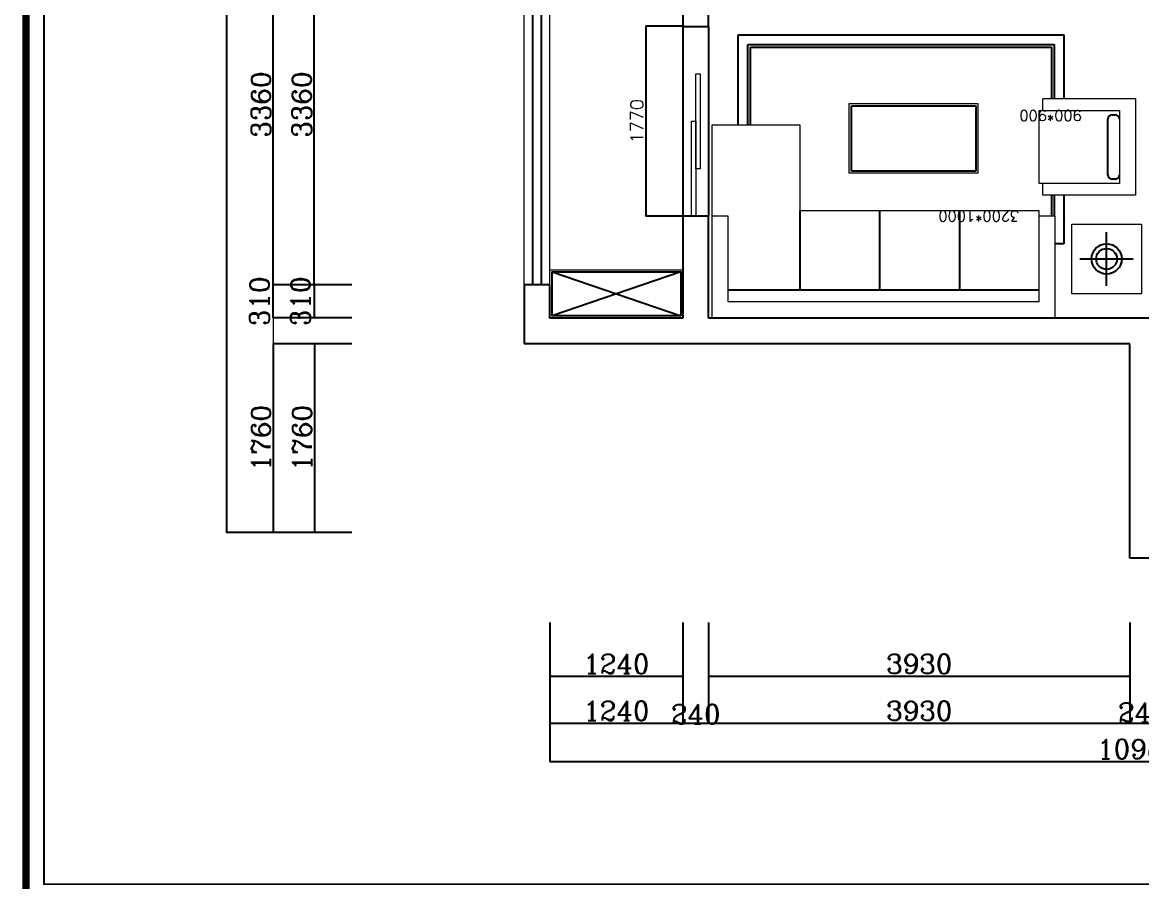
# Model space of a CAD drawing. Header units: millimetres. Extents: x 450898 to 739469, y -912654 to -458543.
# Drawn here: x 450899 to 461339, y -877389 to -869376 of the extents above; entities that cross this region are included whole.
import ezdxf

# ---------------------------------------------------------------- set-up
doc = ezdxf.new("R2010")
doc.units = ezdxf.units.MM
doc.header["$MEASUREMENT"] = 0
doc.header["$PDMODE"] = 3
doc.layers.get('0').update_dxf_attribs({"linetype": 'CONTINUOUS'})
doc.layers.get('DEFPOINTS').update_dxf_attribs({"linetype": 'CONTINUOUS'})
for name, color, linetype in [('TOP', 7, 'CONTINUOUS'), ('txt', 7, 'CONTINUOUS'), ('墙线', 5, 'CONTINUOUS'), ('家具', 7, 'CONTINUOUS')]:
    doc.layers.add(name, color=color, linetype=linetype)
doc.layers.add('门窗', color=4, linetype='CONTINUOUS', lineweight=13)
doc.styles.get("Standard").update_dxf_attribs({"font": 'complex.shx', "bigfont": 'hzxy.shx'})
doc.dimstyles.new('LMDIM40', dxfattribs={"dimtxt": 80, "dimasz": 20, "dimexe": 0, "dimexo": 0, "dimgap": 25, "dimtad": 1, "dimdec": 0, "dimzin": 0, "dimdsep": 46, "dimtxsty": 'Standard', "dimblk1": 'DOT', "dimblk2": 'DOT', "dimsah": 1, "dimcen": 0, "dimclrd": 2, "dimclre": 2, "dimclrt": 2, "dimadec": 0, "dimazin": 0, "dimtfac": 1, "dimtdec": 0, "dimtmove": 2, "dimatfit": 3, "dimldrblk": 'DOT', "dimfxl": 0, "dimtolj": 1, "dimtzin": 0, "dimarcsym": 0})

# ---------------------------------------------------------------- blocks, each defined once
blk = doc.blocks.new('_ArchTick')
at = {"color": 0, "linetype": 'ByBlock', "const_width": 0.15}
blk.add_lwpolyline([(-0.5, -0.5), (0.5, 0.5)], dxfattribs=at)
blk = doc.blocks.new('*D430')
at = {"layer": 'DEFPOINTS', "color": 0}
for p in [(453620, -868462), (453972, -868462), (453972, -871822)]:
    blk.add_point(p, dxfattribs=at)
at = {"layer": '门窗', "color": 2, "lineweight": -2}
for p, q in [((453972, -868462), (453620, -868462)), ((453620, -871822), (453620, -868462)), ((453972, -871822), (453620, -871822))]:
    blk.add_line(p, q, dxfattribs=at)
at = {"layer": '门窗', "color": 2, "lineweight": -2, "xscale": 20, "yscale": 20, "zscale": 20}
for p, rotation in [((453620, -868462), 90), ((453620, -871822), 270)]:
    blk.add_blockref('_ArchTick', p, dxfattribs=dict(at, rotation=rotation))
at = {"layer": '门窗', "color": 2, "insert": (453505, -870142), "char_height": 180, "attachment_point": 5, "rotation": 90}
blk.add_mtext('\\A1;3360', dxfattribs=at)
blk = doc.blocks.new('_DOT')
at = {"color": 0, "linetype": 'ByBlock'}
blk.add_line((-0.5, 0), (-1, 0), dxfattribs=at)
at = {"color": 0, "linetype": 'ByBlock', "const_width": 0.5}
blk.add_lwpolyline([(-0.25, 0, 1), (0.25, 0, 1)], format="xyb", close=True, dxfattribs=at)
blk = doc.blocks.new('DOT')
at = {"color": 0, "linetype": 'ByBlock'}
blk.add_line((-0.35, 0), (-1, 0), dxfattribs=at)
at = {"color": 0, "linetype": 'ByBlock', "const_width": 0.35}
blk.add_lwpolyline([(-0.175, 0, 1), (0.175, 0, 1)], format="xyb", close=True, dxfattribs=at)
blk = doc.blocks.new('*D436')
at = {"layer": 'DEFPOINTS', "color": 0}
for p in [(453240, -871822), (453972, -871822), (453972, -872132)]:
    blk.add_point(p, dxfattribs=at)
at = {"layer": '门窗', "color": 2, "lineweight": -2}
for p, q in [((453972, -871822), (453240, -871822)), ((453240, -872132), (453240, -871822)), ((453972, -872132), (453240, -872132))]:
    blk.add_line(p, q, dxfattribs=at)
at = {"layer": '门窗', "color": 2, "lineweight": -2, "xscale": 20, "yscale": 20, "zscale": 20}
for p, rotation in [((453240, -871822), 90), ((453240, -872132), 270)]:
    blk.add_blockref('_ArchTick', p, dxfattribs=dict(at, rotation=rotation))
at = {"layer": '门窗', "color": 2, "insert": (453112, -871977), "char_height": 180, "attachment_point": 5, "rotation": 90}
blk.add_mtext('\\A1;310', dxfattribs=at)
blk = doc.blocks.new('*D437')
at = {"layer": 'DEFPOINTS', "color": 0}
for p in [(453240, -868462), (453972, -868462), (453972, -871822)]:
    blk.add_point(p, dxfattribs=at)
at = {"layer": '门窗', "color": 2, "lineweight": -2}
for p, q in [((453972, -868462), (453240, -868462)), ((453240, -871822), (453240, -868462)), ((453972, -871822), (453240, -871822))]:
    blk.add_line(p, q, dxfattribs=at)
at = {"layer": '门窗', "color": 2, "lineweight": -2, "xscale": 20, "yscale": 20, "zscale": 20}
for p, rotation in [((453240, -868462), 90), ((453240, -871822), 270)]:
    blk.add_blockref('_ArchTick', p, dxfattribs=dict(at, rotation=rotation))
at = {"layer": '门窗', "color": 2, "insert": (453125, -870142), "char_height": 180, "attachment_point": 5, "rotation": 90}
blk.add_mtext('\\A1;3360', dxfattribs=at)
blk = doc.blocks.new('*D442')
at = {"layer": 'DEFPOINTS', "color": 0}
for p in [(453972, -872372), (453623, -874132), (453972, -874132)]:
    blk.add_point(p, dxfattribs=at)
at = {"layer": '门窗', "color": 2, "lineweight": -2}
for p, q in [((453972, -872372), (453623, -872372)), ((453623, -872372), (453623, -874132)), ((453972, -874132), (453623, -874132))]:
    blk.add_line(p, q, dxfattribs=at)
at = {"layer": '门窗', "color": 2, "lineweight": -2, "xscale": 20, "yscale": 20, "zscale": 20}
for p, rotation in [((453623, -872372), 90), ((453623, -874132), 270)]:
    blk.add_blockref('_ArchTick', p, dxfattribs=dict(at, rotation=rotation))
at = {"layer": '门窗', "color": 2, "insert": (453508, -873252), "char_height": 180, "attachment_point": 5, "rotation": 90}
blk.add_mtext('\\A1;1760', dxfattribs=at)
blk = doc.blocks.new('*D443')
at = {"layer": 'DEFPOINTS', "color": 0}
for p in [(453972, -872372), (453240, -874132), (453972, -874132)]:
    blk.add_point(p, dxfattribs=at)
at = {"layer": '门窗', "color": 2, "lineweight": -2}
for p, q in [((453972, -872372), (453240, -872372)), ((453240, -872372), (453240, -874132)), ((453972, -874132), (453240, -874132))]:
    blk.add_line(p, q, dxfattribs=at)
at = {"layer": '门窗', "color": 2, "lineweight": -2, "xscale": 20, "yscale": 20, "zscale": 20}
for p, rotation in [((453240, -872372), 90), ((453240, -874132), 270)]:
    blk.add_blockref('_ArchTick', p, dxfattribs=dict(at, rotation=rotation))
at = {"layer": '门窗', "color": 2, "insert": (453125, -873252), "char_height": 180, "attachment_point": 5, "rotation": 90}
blk.add_mtext('\\A1;1760', dxfattribs=at)
blk = doc.blocks.new('*D444')
at = {"layer": 'DEFPOINTS', "color": 0}
for p in [(453972, -871822), (453620, -872132), (453972, -872132)]:
    blk.add_point(p, dxfattribs=at)
at = {"layer": '门窗', "color": 2, "lineweight": -2}
for p, q in [((453972, -871822), (453620, -871822)), ((453620, -871822), (453620, -872132)), ((453972, -872132), (453620, -872132))]:
    blk.add_line(p, q, dxfattribs=at)
at = {"layer": '门窗', "color": 2, "lineweight": -2, "xscale": 20, "yscale": 20, "zscale": 20}
for p, rotation in [((453620, -871822), 90), ((453620, -872132), 270)]:
    blk.add_blockref('_ArchTick', p, dxfattribs=dict(at, rotation=rotation))
at = {"layer": '门窗', "color": 2, "insert": (453493, -871977), "char_height": 180, "attachment_point": 5, "rotation": 90}
blk.add_mtext('\\A1;310', dxfattribs=at)
blk = doc.blocks.new('*D445')
at = {"layer": 'DEFPOINTS', "color": 0}
for p in [(453972, -863346), (452803, -874132), (453972, -874132)]:
    blk.add_point(p, dxfattribs=at)
at = {"layer": '门窗', "color": 2, "lineweight": -2}
for p, q in [((453972, -863346), (452803, -863346)), ((452803, -863346), (452803, -874132)), ((453972, -874132), (452803, -874132))]:
    blk.add_line(p, q, dxfattribs=at)
at = {"layer": '门窗', "color": 2, "lineweight": -2, "xscale": 20, "yscale": 20, "zscale": 20}
for p, rotation in [((452803, -863346), 90), ((452803, -874132), 270)]:
    blk.add_blockref('_ArchTick', p, dxfattribs=dict(at, rotation=rotation))
at = {"layer": '门窗', "color": 2, "insert": (452688, -868739), "char_height": 180, "attachment_point": 5, "rotation": 90}
blk.add_mtext('\\A1;10786', dxfattribs=at)
blk = doc.blocks.new('*D446')
at = {"layer": 'DEFPOINTS', "color": 0}
for p in [(455820, -874971), (457060, -874971), (457060, -875474)]:
    blk.add_point(p, dxfattribs=at)
at = {"layer": '门窗', "color": 2, "lineweight": -2}
for p, q in [((455820, -874971), (455820, -875474)), ((457060, -874971), (457060, -875474)), ((455820, -875474), (457060, -875474))]:
    blk.add_line(p, q, dxfattribs=at)
at = {"layer": '门窗', "color": 2, "lineweight": -2, "xscale": 20, "yscale": 20, "zscale": 20, "rotation": 180}
blk.add_blockref('_ArchTick', (455820, -875474), dxfattribs=at)
at = {"layer": '门窗', "color": 2, "lineweight": -2, "xscale": 20, "yscale": 20, "zscale": 20}
blk.add_blockref('_ArchTick', (457060, -875474), dxfattribs=at)
at = {"layer": '门窗', "color": 2, "insert": (456440, -875359), "char_height": 180, "attachment_point": 5}
blk.add_mtext('\\A1;1240', dxfattribs=at)
blk = doc.blocks.new('*D447')
at = {"layer": 'DEFPOINTS', "color": 0}
for p in [(457300, -874971), (461230, -874971), (461230, -875474)]:
    blk.add_point(p, dxfattribs=at)
at = {"layer": '门窗', "color": 2, "lineweight": -2}
for p, q in [((457300, -874971), (457300, -875474)), ((461230, -874971), (461230, -875474)), ((457300, -875474), (461230, -875474))]:
    blk.add_line(p, q, dxfattribs=at)
at = {"layer": '门窗', "color": 2, "lineweight": -2, "xscale": 20, "yscale": 20, "zscale": 20, "rotation": 180}
blk.add_blockref('_ArchTick', (457300, -875474), dxfattribs=at)
at = {"layer": '门窗', "color": 2, "lineweight": -2, "xscale": 20, "yscale": 20, "zscale": 20}
blk.add_blockref('_ArchTick', (461230, -875474), dxfattribs=at)
at = {"layer": '门窗', "color": 2, "insert": (459265, -875359), "char_height": 180, "attachment_point": 5}
blk.add_mtext('\\A1;3930', dxfattribs=at)
blk = doc.blocks.new('*D454')
at = {"layer": 'DEFPOINTS', "color": 0}
for p in [(455820, -874971), (457060, -874971), (457060, -875911)]:
    blk.add_point(p, dxfattribs=at)
at = {"layer": '门窗', "color": 2, "lineweight": -2}
for p, q in [((455820, -874971), (455820, -875911)), ((457060, -874971), (457060, -875911)), ((455820, -875911), (457060, -875911))]:
    blk.add_line(p, q, dxfattribs=at)
at = {"layer": '门窗', "color": 2, "lineweight": -2, "xscale": 20, "yscale": 20, "zscale": 20, "rotation": 180}
blk.add_blockref('_ArchTick', (455820, -875911), dxfattribs=at)
at = {"layer": '门窗', "color": 2, "lineweight": -2, "xscale": 20, "yscale": 20, "zscale": 20}
blk.add_blockref('_ArchTick', (457060, -875911), dxfattribs=at)
at = {"layer": '门窗', "color": 2, "insert": (456440, -875796), "char_height": 180, "attachment_point": 5}
blk.add_mtext('\\A1;1240', dxfattribs=at)
blk = doc.blocks.new('*D455')
at = {"layer": 'DEFPOINTS', "color": 0}
for p in [(457060, -874971), (457300, -874971), (457300, -875911)]:
    blk.add_point(p, dxfattribs=at)
at = {"layer": '门窗', "color": 2, "lineweight": -2}
for p, q in [((457060, -874971), (457060, -875911)), ((457300, -874971), (457300, -875911)), ((457060, -875911), (457300, -875911))]:
    blk.add_line(p, q, dxfattribs=at)
at = {"layer": '门窗', "color": 2, "lineweight": -2, "xscale": 20, "yscale": 20, "zscale": 20, "rotation": 180}
blk.add_blockref('_ArchTick', (457060, -875911), dxfattribs=at)
at = {"layer": '门窗', "color": 2, "lineweight": -2, "xscale": 20, "yscale": 20, "zscale": 20}
blk.add_blockref('_ArchTick', (457300, -875911), dxfattribs=at)
at = {"layer": '门窗', "color": 2, "insert": (457180, -875828), "char_height": 180, "attachment_point": 5}
blk.add_mtext('\\A1;240', dxfattribs=at)
blk = doc.blocks.new('*D456')
at = {"layer": 'DEFPOINTS', "color": 0}
for p in [(457300, -874971), (461230, -874971), (461230, -875911)]:
    blk.add_point(p, dxfattribs=at)
at = {"layer": '门窗', "color": 2, "lineweight": -2}
for p, q in [((457300, -874971), (457300, -875911)), ((461230, -874971), (461230, -875911)), ((457300, -875911), (461230, -875911))]:
    blk.add_line(p, q, dxfattribs=at)
at = {"layer": '门窗', "color": 2, "lineweight": -2, "xscale": 20, "yscale": 20, "zscale": 20, "rotation": 180}
blk.add_blockref('_ArchTick', (457300, -875911), dxfattribs=at)
at = {"layer": '门窗', "color": 2, "lineweight": -2, "xscale": 20, "yscale": 20, "zscale": 20}
blk.add_blockref('_ArchTick', (461230, -875911), dxfattribs=at)
at = {"layer": '门窗', "color": 2, "insert": (459265, -875796), "char_height": 180, "attachment_point": 5}
blk.add_mtext('\\A1;3930', dxfattribs=at)
blk = doc.blocks.new('*D457')
at = {"layer": 'DEFPOINTS', "color": 0}
for p in [(461230, -874971), (461470, -874971), (461470, -875911)]:
    blk.add_point(p, dxfattribs=at)
at = {"layer": '门窗', "color": 2, "lineweight": -2}
for p, q in [((461230, -874971), (461230, -875911)), ((461470, -874971), (461470, -875911)), ((461230, -875911), (461470, -875911))]:
    blk.add_line(p, q, dxfattribs=at)
at = {"layer": '门窗', "color": 2, "lineweight": -2, "xscale": 20, "yscale": 20, "zscale": 20, "rotation": 180}
blk.add_blockref('_ArchTick', (461230, -875911), dxfattribs=at)
at = {"layer": '门窗', "color": 2, "lineweight": -2, "xscale": 20, "yscale": 20, "zscale": 20}
blk.add_blockref('_ArchTick', (461470, -875911), dxfattribs=at)
at = {"layer": '门窗', "color": 2, "insert": (461350, -875812), "char_height": 180, "attachment_point": 5}
blk.add_mtext('\\A1;240', dxfattribs=at)
blk = doc.blocks.new('*D465')
at = {"layer": 'DEFPOINTS', "color": 0}
for p in [(455820, -874971), (466800, -874971), (466800, -876267)]:
    blk.add_point(p, dxfattribs=at)
at = {"layer": '门窗', "color": 2, "lineweight": -2}
for p, q in [((455820, -874971), (455820, -876267)), ((466800, -874971), (466800, -876267)), ((455820, -876267), (466800, -876267))]:
    blk.add_line(p, q, dxfattribs=at)
at = {"layer": '门窗', "color": 2, "lineweight": -2, "xscale": 20, "yscale": 20, "zscale": 20, "rotation": 180}
blk.add_blockref('_ArchTick', (455820, -876267), dxfattribs=at)
at = {"layer": '门窗', "color": 2, "lineweight": -2, "xscale": 20, "yscale": 20, "zscale": 20}
blk.add_blockref('_ArchTick', (466800, -876267), dxfattribs=at)
at = {"layer": '门窗', "color": 2, "insert": (461310, -876152), "char_height": 180, "attachment_point": 5}
blk.add_mtext('\\A1;10980', dxfattribs=at)
blk = doc.blocks.new('TRYR')
at = {"const_width": 73}
blk.add_lwpolyline([(501239, -866833), (527605, -866831), (527605, -847696), (501239, -847697)], close=True, dxfattribs=at)
at = {"color": 4}
blk.add_lwpolyline([(501422, -847892), (501422, -866653), (523535, -866652), (523535, -847891)], close=True, dxfattribs=at)
blk = doc.blocks.new('A$C47CE6706')
at = {"layer": '家具', "color": 250}
for p, q in [((243, 1800), (243, 2640)), ((243, 2640), (3280, 2640)), ((3280, 2640), (3280, 2045)), ((333, 1800), (333, 2550)), ((333, 2550), (3190, 2550)), ((358, 1800), (358, 2525)), ((358, 2525), (3165, 2525)), ((3165, 2525), (3165, 2045)), ((3190, 2550), (3190, 2045)), ((1299, 1370), (1299, 1980)), ((1299, 1980), (2459, 1980)), ((2459, 1980), (2459, 1370)), ((3731, 1895), (3761, 1895)), ((3691, 1335), (3691, 1855)), ((2459, 1370), (1299, 1370)), ((3761, 1295), (3731, 1295)), ((3165, 1145), (3165, 950)), ((3190, 1145), (3190, 950)), ((3280, 1145), (3280, 693)), ((820, 1000), (820, 260)), ((1563, 1000), (1563, 260)), ((2307, 1000), (2307, 260)), ((3680, 301), (3680, 800)), ((3280, 693), (3200, 693)), ((3431, 551), (3929, 551)), ((3050, 260), (150, 260))]:
    blk.add_line(p, q, dxfattribs=at)
for radius in [141, 97.3]:
    blk.add_circle((3680, 551), radius, dxfattribs=at)
for centre, start, end in [((3731, 1855), 90, 180), ((3761, 1855), 0, 90), ((3731, 1335), 180, 270), ((3761, 1335), 270, 0)]:
    blk.add_arc(centre, 40, start, end, dxfattribs=at)
at = {"layer": '门窗'}
for p, q in [((1279, 1350), (1279, 2000)), ((1279, 2000), (2479, 2000)), ((2479, 2000), (2479, 1350)), ((3951, 2045), (3086, 2045)), ((3086, 1935), (3086, 2045)), ((3951, 2045), (3951, 1145)), ((3051, 1255), (3051, 1935)), ((3051, 1935), (3801, 1935)), ((3801, 1935), (3801, 1255)), ((0, 0), (0, 1800)), ((0, 1800), (820, 1800)), ((820, 1800), (820, 1000)), ((3801, 1855), (3801, 1335)), ((2479, 1350), (1279, 1350)), ((3801, 1255), (3051, 1255)), ((3086, 1145), (3086, 1255)), ((3951, 1145), (3086, 1145)), ((150, 950), (0, 950)), ((150, 150), (150, 950)), ((3050, 1000), (820, 1000)), ((3050, 150), (3050, 1000)), ((3200, 950), (3050, 950)), ((3200, 0), (3200, 950)), ((3050, 150), (150, 150)), ((3200, 0), (0, 0))]:
    blk.add_line(p, q, dxfattribs=at)
blk.add_lwpolyline([(4005, 226), (3355, 226), (3355, 876), (4005, 876)], close=True, dxfattribs=at)
at = {"layer": '家具', "char_height": 100, "attachment_point": 1, "rotation": 180}
for s, insert, width in [('{\\C250;900*900}', (3449, 1838), 368.52), ('{\\C250;3200*1000}', (2865, 900), 489.7)]:
    blk.add_mtext(s, dxfattribs=dict(at, insert=insert, width=width))
blk = doc.blocks.new('*D595')
at = {"layer": 'DEFPOINTS', "color": 0}
for p in [(457060, -869412), (456716, -871182), (457060, -871182)]:
    blk.add_point(p, dxfattribs=at)
at = {"layer": '门窗', "color": 2, "lineweight": -2}
for p, q in [((457060, -869412), (456716, -869412)), ((456716, -869412), (456716, -871182)), ((457060, -871182), (456716, -871182))]:
    blk.add_line(p, q, dxfattribs=at)
at = {"layer": '门窗', "color": 2, "lineweight": -2, "xscale": 20, "yscale": 20, "zscale": 20}
for p, rotation in [((456716, -869412), 90), ((456716, -871182), 270)]:
    blk.add_blockref('_ArchTick', p, dxfattribs=dict(at, rotation=rotation))
at = {"layer": '门窗', "color": 2, "insert": (456631, -870297), "char_height": 120, "attachment_point": 5, "rotation": 90}
blk.add_mtext('\\A1;1770', dxfattribs=at)

msp = doc.modelspace()

# ---------------------------------------------------------------- linework, layer by layer
at = {"layer": 'txt'}
for p, q in [((455660.2, -871822.5), (455660.2, -868462.5)), ((455740.2, -871822.5), (455740.2, -868462.5))]:
    msp.add_line(p, q, dxfattribs=at)
at = {"layer": '墙线'}
for p, q in [((457060.2, -868462.5), (457060.2, -869412.5)), ((457300.2, -869412.5), (457300.2, -868462.5)), ((457060.2, -869412.5), (457300.2, -869412.5)), ((457300.2, -871182.5), (457060.2, -871182.5)), ((457060.2, -871182.5), (457060.2, -872132.5)), ((457300.2, -872132.5), (457300.2, -871182.5)), ((455820.2, -871822.5), (455580.2, -871822.5)), ((455580.2, -871822.5), (455580.2, -872372.5)), ((455820.2, -872132.5), (455820.2, -871822.5)), ((457060.2, -872132.5), (455820.2, -872132.5)), ((461470.2, -872132.5), (457300.2, -872132.5)), ((457300.2, -872372.5), (455580.2, -872372.5)), ((461230.2, -872372.5), (457300.2, -872372.5)), ((461230.2, -874372.5), (461230.2, -872372.5)), ((461620.2, -874372.5), (461230.2, -874372.5))]:
    msp.add_line(p, q, dxfattribs=at)
at = {"layer": '家具', "color": 250}
for p, q in [((457060.2, -869412.5), (457060.2, -871182.5)), ((457300.2, -869412.5), (457300.2, -871182.5)), ((457040.2, -871702.5), (455840.2, -872112.5)), ((455840.2, -871702.5), (457040.2, -872112.5))]:
    msp.add_line(p, q, dxfattribs=at)
msp.add_lwpolyline([(457040.2, -872112.5), (455840.2, -872112.5), (455840.2, -871702.5), (457040.2, -871702.5)], close=True, dxfattribs=at)
at = {"layer": '门窗'}
for p, q in [((455580.2, -871822.5), (455580.2, -868457)), ((455820.2, -871822.5), (455820.2, -868462.5))]:
    msp.add_line(p, q, dxfattribs=at)
at = {"layer": '门窗', "color": 2}
for p, q in [((453972.4, -872132.5), (453239.9, -872132.5)), ((453239.9, -872132.5), (453239.9, -872372.5)), ((453972.4, -872372.5), (453239.9, -872372.5))]:
    msp.add_line(p, q, dxfattribs=at)
at = {"layer": '门窗'}
for points in [[(457180.2, -870740), (457180.2, -869855), (457220.2, -869855), (457220.2, -870740), (457180.2, -870740)], [(457140.2, -871182.5), (457140.2, -870297.5), (457180.2, -870297.5), (457180.2, -871182.5), (457140.2, -871182.5)], [(457060.2, -872132.5), (455820.2, -872132.5), (455820.2, -871682.5), (457060.2, -871682.5), (457060.2, -872132.5)]]:
    msp.add_lwpolyline(points, dxfattribs=at)

# ---------------------------------------------------------------- block references
at = {"layer": 'TOP', "xscale": 0.9156765649033163, "yscale": 0.9156765649033163, "zscale": 0.9156765649033163}
msp.add_blockref('TRYR', (-8039.9, -83837.4), dxfattribs=at)
at = {"layer": '门窗'}
msp.add_blockref('A$C47CE6706', (457332.7, -872132.5), dxfattribs=at)
at = {"layer": '门窗', "color": 2, "xscale": 20, "yscale": 20, "zscale": 20}
for p, rotation in [((453239.9, -872132.5), 90), ((453239.9, -872372.5), 270)]:
    msp.add_blockref('_ArchTick', p, dxfattribs=dict(at, rotation=rotation))

# ---------------------------------------------------------------- dimensions: what is measured, and where the dimension line sits
at = {"layer": '门窗'}
for base, p1, p2, angle, override, picture, middle in [((452802.5, -874132.5), (453972.4, -863346.5), (453972.4, -874132.5), 90, {"dimtxt": 180, "dimblk": 'ArchTick', "dimsah": 0, "dimldrblk": 'DOT'}, '*D445', (452687.5, -868739.5)), ((453239.9, -868462.5), (453972.4, -871822.5), (453972.4, -868462.5), 90, {"dimtxt": 180, "dimblk": 'ArchTick', "dimsah": 0, "dimldrblk": 'DOT'}, '*D437', (453124.9, -870142.5)), ((453620.4, -868462.5), (453972.4, -871822.5), (453972.4, -868462.5), 270, {"dimtxt": 180, "dimblk": 'ArchTick', "dimsah": 0, "dimldrblk": 'DOT'}, '*D430', (453505.4, -870142.5)), ((456716.2, -871182.5), (457060.2, -869412.5), (457060.2, -871182.5), 90, {"dimtxt": 120, "dimblk": 'ArchTick', "dimsah": 0, "dimldrblk": 'DOT'}, '*D595', (456631.2, -870297.5)), ((453239.9, -871822.5), (453972.4, -872132.5), (453972.4, -871822.5), 90, {"dimtxt": 180, "dimblk": 'ArchTick', "dimsah": 0, "dimldrblk": 'DOT'}, '*D436', (453112.4, -871977.5)), ((453620.4, -872132.5), (453972.4, -871822.5), (453972.4, -872132.5), 90, {"dimtxt": 180, "dimblk": 'ArchTick', "dimsah": 0, "dimldrblk": 'DOT'}, '*D444', (453492.9, -871977.5)), ((453239.9, -874132.5), (453972.4, -872372.5), (453972.4, -874132.5), 90, {"dimtxt": 180, "dimblk": 'ArchTick', "dimsah": 0, "dimldrblk": 'DOT'}, '*D443', (453124.9, -873252.5)), ((453623.3, -874132.5), (453972.4, -872372.5), (453972.4, -874132.5), 90, {"dimtxt": 180, "dimblk": 'ArchTick', "dimsah": 0, "dimldrblk": 'DOT'}, '*D442', (453508.3, -873252.5))]:
    dim = msp.add_linear_dim(base=base, p1=p1, p2=p2, angle=angle, dimstyle='LMDIM40', override=override, dxfattribs=at)
    dim.commit()
    dim.dimension.update_dxf_attribs({"geometry": picture, "text_midpoint": middle})
for base, p1, p2, picture, middle in [((457060.2, -875474.2), (455820.2, -874971), (457060.2, -874971), '*D446', (456440.2, -875359.2)), ((457060.2, -875911.2), (455820.2, -874971), (457060.2, -874971), '*D454', (456440.2, -875796.2)), ((466800.2, -876266.7), (455820.2, -874971), (466800.2, -874971), '*D465', (461310.2, -876151.7)), ((461230.2, -875474.2), (457300.2, -874971), (461230.2, -874971), '*D447', (459265.2, -875359.2)), ((461230.2, -875911.2), (457300.2, -874971), (461230.2, -874971), '*D456', (459265.2, -875796.2))]:
    dim = msp.add_linear_dim(base=base, p1=p1, p2=p2, dimstyle='LMDIM40', override={"dimtxt": 180, "dimblk": 'ArchTick', "dimsah": 0, "dimldrblk": 'DOT'}, dxfattribs=at)
    dim.commit()
    dim.dimension.update_dxf_attribs({"geometry": picture, "text_midpoint": middle})
for base, p1, p2, picture, middle in [((457300.2, -875911.2), (457060.2, -874971), (457300.2, -874971), '*D455', (457180.2, -875828.2)), ((461470.2, -875911.2), (461230.2, -874971), (461470.2, -874971), '*D457', (461350.2, -875812.4))]:
    dim = msp.add_linear_dim(base=base, p1=p1, p2=p2, dimstyle='LMDIM40', override={"dimtxt": 180, "dimblk": 'ArchTick', "dimsah": 0, "dimldrblk": 'DOT'}, dxfattribs=at)
    dim.commit()
    dim.dimension.update_dxf_attribs({"geometry": picture, "text_midpoint": middle, "dimtype": 160})

doc.saveas('drawing.dxf')
